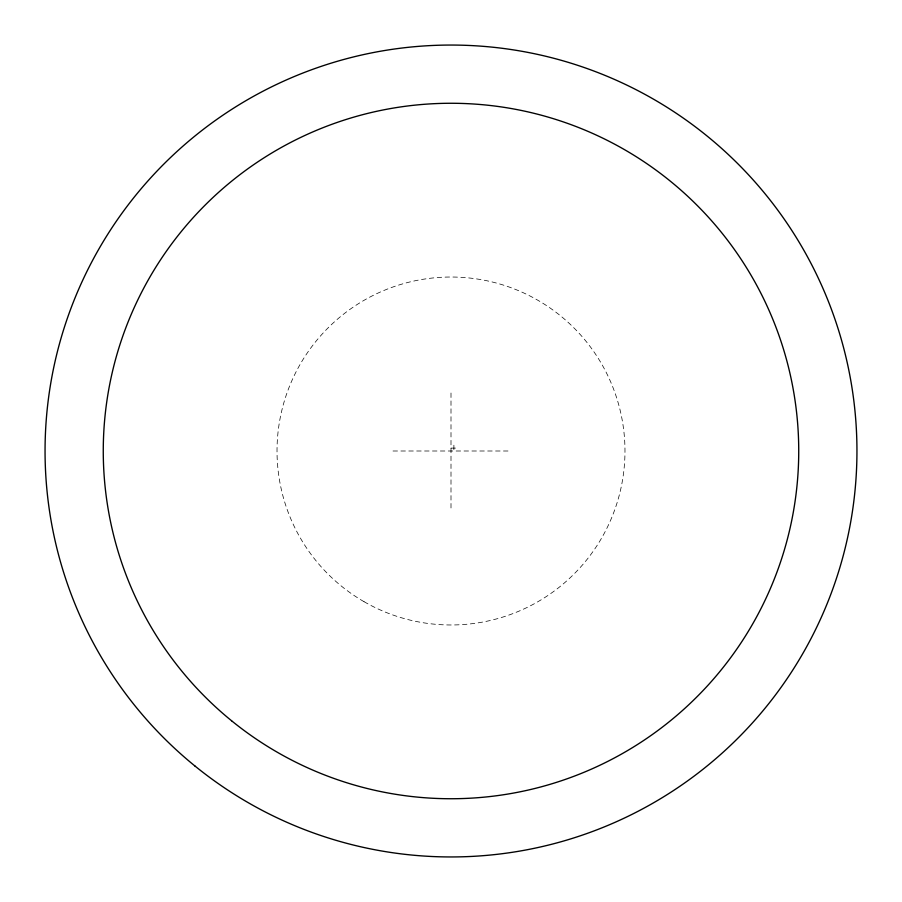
<?xml version="1.0" encoding="UTF-8"?>
<svg xmlns="http://www.w3.org/2000/svg" width="902" height="902" viewBox="0 0 902 902"><rect width="100%" height="100%" fill="white"/><g stroke="black" fill="none" stroke-linecap="round" stroke-linejoin="round"><path stroke-width="0.68" stroke-dasharray="4.51 3.38" d="M451 448.102L456.795 448.102M393.013 451L508.987 451M453.898 445.205L453.898 451M451 393.013L451 508.987M364.013 601.668A173.973 173.973 0 0 0 624.973 451A173.973 173.973 0 0 0 364.013 300.332A173.973 173.973 0 0 0 364.013 601.668"/><path stroke-width="1.35" d="M194.855 765.933A405.945 405.945 0 0 0 851.815 515.358A405.945 405.945 0 0 0 306.33 71.709A405.945 405.945 0 0 0 194.855 765.933M231.588 720.777A347.732 347.732 0 0 0 794.335 506.123A347.732 347.732 0 0 0 327.076 126.1A347.732 347.732 0 0 0 231.588 720.777"/></g></svg>
